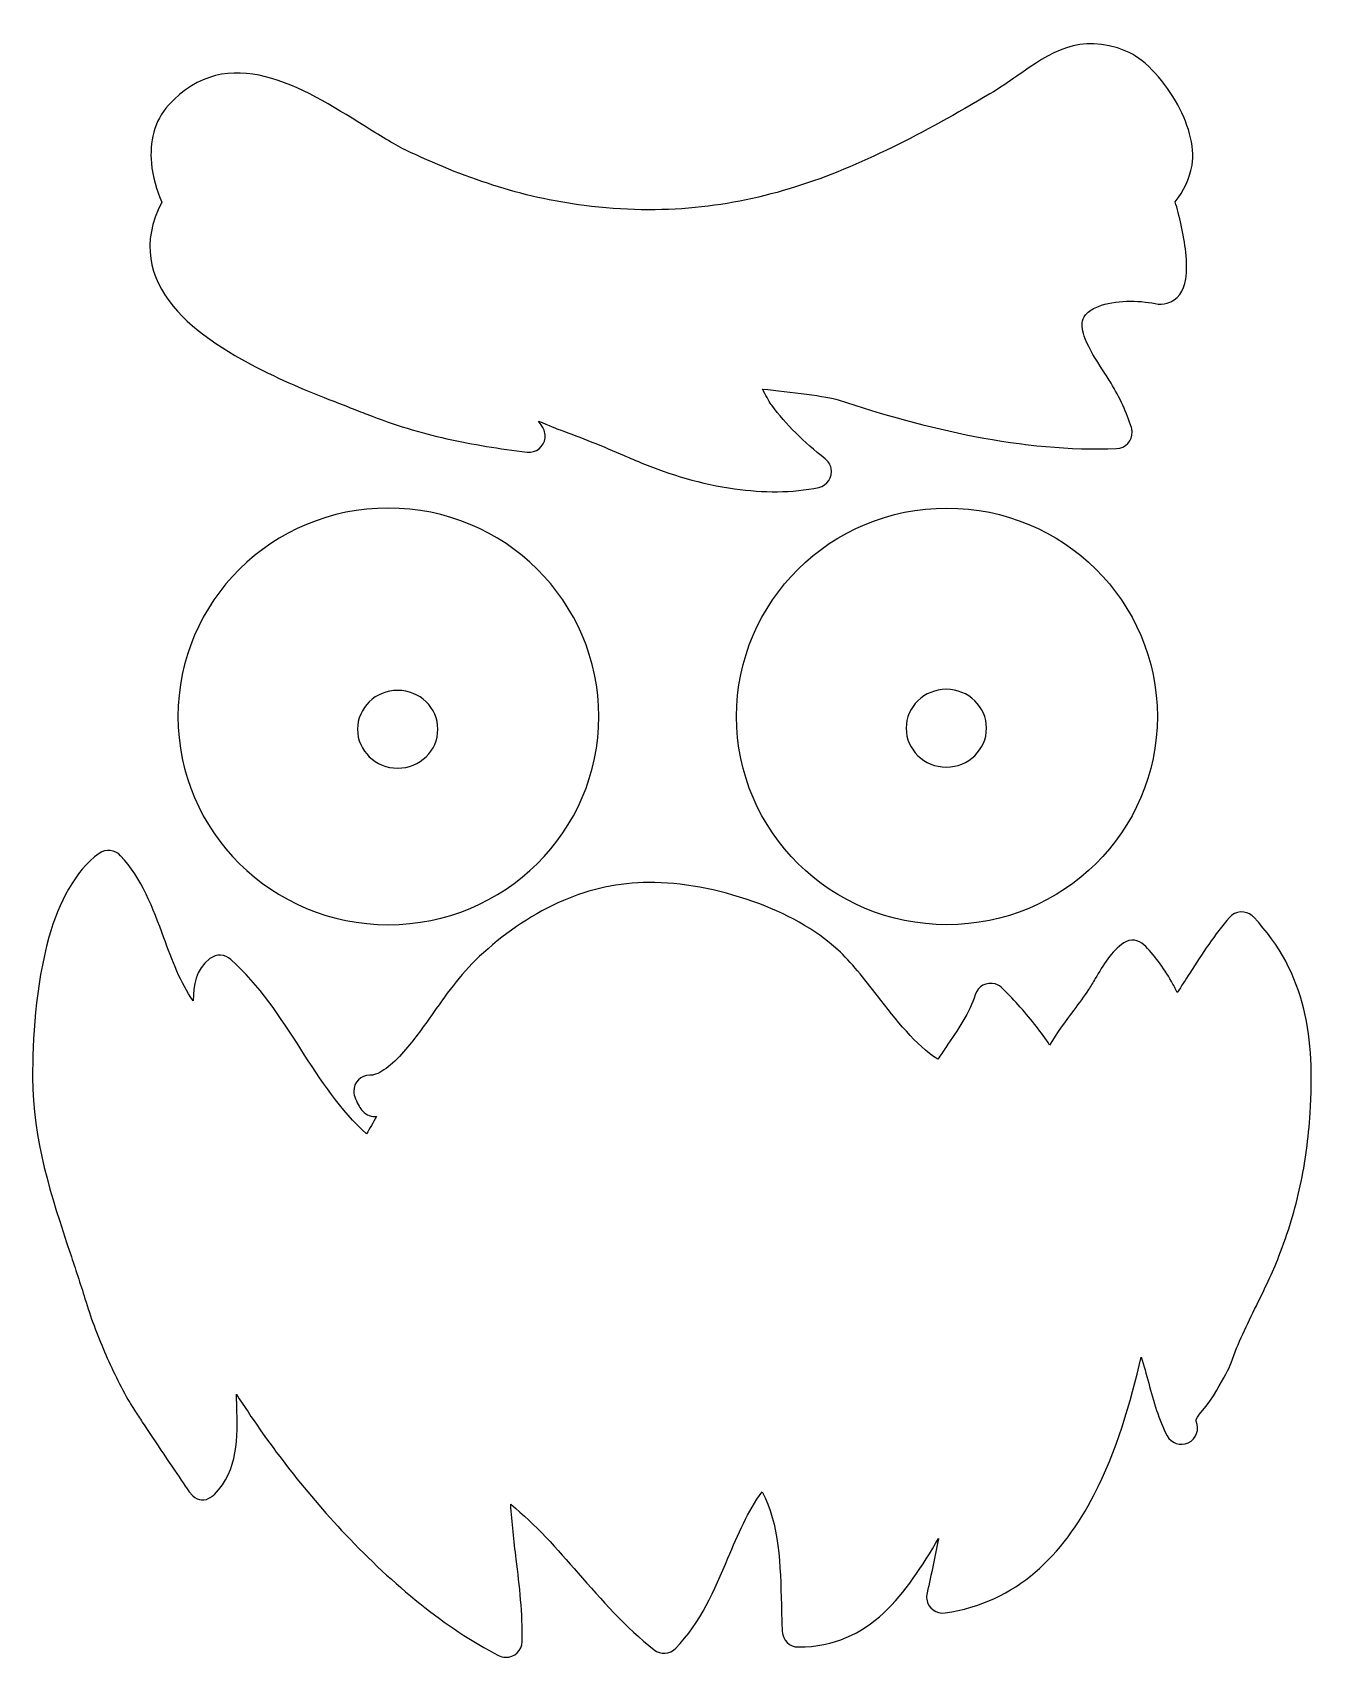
# Model space of a CAD drawing. Header units: centimetres. Extents: x -11.98 to -8.03, y -13.43 to -8.41.
import ezdxf

# ---------------------------------------------------------------- set-up
doc = ezdxf.new("R2010")
doc.units = ezdxf.units.CM
doc.header["$MEASUREMENT"] = 0
doc.layers.add('Layer 1', color=7, linetype='Continuous')

msp = doc.modelspace()

# ---------------------------------------------------------------- linework, layer by layer
at = {"layer": 'Layer 1', "color": 5}
for points, knots in [([(-8.45017, -8.9333), (-8.4388, -8.9717), (-8.42364, -9.03428), (-8.41783, -9.08853), (-8.41783, -9.08853), (-8.4146, -9.11863), (-8.41396, -9.1476), (-8.41779, -9.17123), (-8.41779, -9.17123), (-8.424, -9.20936), (-8.44161, -9.23701), (-8.47566, -9.2465), (-8.47566, -9.2465), (-8.48709, -9.24969), (-8.49932, -9.25012), (-8.51239, -9.24741), (-8.51239, -9.24741), (-8.51239, -9.24741), (-8.51238, -9.24737), (-8.51238, -9.24737), (-8.51238, -9.24737), (-8.56481, -9.23654), (-8.63622, -9.236), (-8.6877, -9.25579), (-8.6877, -9.25579), (-8.70172, -9.26118), (-8.7138, -9.2681), (-8.72265, -9.27671), (-8.72265, -9.27671), (-8.72956, -9.28343), (-8.73442, -9.29146), (-8.73637, -9.30089), (-8.73637, -9.30089), (-8.73926, -9.31488), (-8.73711, -9.33303), (-8.72824, -9.3561), (-8.72824, -9.3561), (-8.71601, -9.38793), (-8.69505, -9.42027), (-8.67442, -9.45213), (-8.67442, -9.45213), (-8.66484, -9.46691), (-8.65532, -9.48161), (-8.64852, -9.49287), (-8.64852, -9.49287), (-8.6357, -9.51406), (-8.6234, -9.53713), (-8.61219, -9.56155), (-8.61219, -9.56155), (-8.60164, -9.58452), (-8.59252, -9.60772), (-8.5854, -9.63055), (-8.5854, -9.63055), (-8.5854, -9.63055), (-8.58547, -9.63057), (-8.58547, -9.63057), (-8.58547, -9.63057), (-8.58418, -9.63471), (-8.58342, -9.63909), (-8.58326, -9.64363), (-8.58326, -9.64363), (-8.58229, -9.67113), (-8.6038, -9.69422), (-8.6313, -9.69519), (-8.6313, -9.69519), (-8.77598, -9.70065), (-8.92358, -9.6855), (-9.06893, -9.65765), (-9.06893, -9.65765), (-9.21277, -9.63009), (-9.35532, -9.58979), (-9.49098, -9.5447), (-9.49098, -9.5447), (-9.52377, -9.53381), (-9.64185, -9.52002), (-9.72517, -9.51126), (-9.72517, -9.51126), (-9.71576, -9.52998), (-9.70609, -9.54775), (-9.69826, -9.55903), (-9.69826, -9.55903), (-9.69826, -9.55903), (-9.69668, -9.56107), (-9.69668, -9.56107), (-9.69668, -9.56107), (-9.67442, -9.59153), (-9.64982, -9.61997), (-9.62267, -9.64709), (-9.62267, -9.64709), (-9.59547, -9.67426), (-9.56504, -9.70067), (-9.53126, -9.72693), (-9.53126, -9.72693), (-9.53126, -9.72693), (-9.53129, -9.72697), (-9.53129, -9.72697), (-9.53129, -9.72697), (-9.5223, -9.73395), (-9.51563, -9.74403), (-9.51309, -9.75603), (-9.51309, -9.75603), (-9.50738, -9.78299), (-9.52461, -9.8095), (-9.55157, -9.81521), (-9.55157, -9.81521), (-9.63313, -9.83256), (-9.72288, -9.8318), (-9.81114, -9.81945), (-9.81114, -9.81945), (-9.91305, -9.80518), (-10.0138, -9.77522), (-10.0976, -9.73997), (-10.0976, -9.73997), (-10.1285, -9.72698), (-10.14051, -9.72184), (-10.15249, -9.71673), (-10.15249, -9.71673), (-10.21885, -9.68839), (-10.28526, -9.66002), (-10.35053, -9.63742), (-10.35053, -9.63742), (-10.35879, -9.63456), (-10.38493, -9.62383), (-10.41737, -9.61012), (-10.41737, -9.61012), (-10.41351, -9.61542), (-10.40976, -9.62091), (-10.40617, -9.62662), (-10.40617, -9.62662), (-10.39887, -9.63649), (-10.39516, -9.64904), (-10.39671, -9.66219), (-10.39671, -9.66219), (-10.39994, -9.68958), (-10.42479, -9.70917), (-10.45218, -9.70594), (-10.45218, -9.70594), (-10.53703, -9.69563), (-10.61845, -9.68308), (-10.70039, -9.66468), (-10.70039, -9.66468), (-10.7819, -9.64638), (-10.86296, -9.6223), (-10.94699, -9.58888), (-10.94699, -9.58888), (-10.96224, -9.58283), (-10.98391, -9.57447), (-11.00678, -9.56565), (-11.00678, -9.56565), (-11.08073, -9.53715), (-11.16799, -9.50353), (-11.25171, -9.4623), (-11.25171, -9.4623), (-11.36184, -9.40809), (-11.47546, -9.34092), (-11.5457, -9.25495), (-11.5457, -9.25495), (-11.61865, -9.16566), (-11.64565, -9.05995), (-11.58069, -8.93407), (-11.58069, -8.93407), (-11.59713, -8.89665), (-11.60894, -8.85498), (-11.61272, -8.8138), (-11.61272, -8.8138), (-11.6187, -8.74867), (-11.60517, -8.6837), (-11.56014, -8.63446), (-11.56014, -8.63446), (-11.37652, -8.43376), (-11.14484, -8.5792), (-10.95695, -8.69716), (-10.95695, -8.69716), (-10.90969, -8.72683), (-10.86549, -8.75458), (-10.82875, -8.77219), (-10.82875, -8.77219), (-10.73908, -8.81518), (-10.64934, -8.85213), (-10.5577, -8.88133), (-10.5577, -8.88133), (-10.46645, -8.91042), (-10.37303, -8.93197), (-10.27556, -8.94432), (-10.27556, -8.94432), (-10.03301, -8.97505), (-9.82334, -8.9498), (-9.62357, -8.88694), (-9.62357, -8.88694), (-9.42209, -8.82355), (-9.22935, -8.72141), (-9.02289, -8.59958), (-9.02289, -8.59958), (-8.99228, -8.58152), (-8.96527, -8.56262), (-8.93941, -8.54452), (-8.93941, -8.54452), (-8.83558, -8.47183), (-8.74689, -8.40978), (-8.60237, -8.46699), (-8.60237, -8.46699), (-8.5509, -8.48736), (-8.49061, -8.55013), (-8.44939, -8.62112), (-8.44939, -8.62112), (-8.41176, -8.68593), (-8.38806, -8.76039), (-8.39832, -8.82011), (-8.39832, -8.82011), (-8.40557, -8.86232), (-8.42448, -8.89989), (-8.45017, -8.9333)], [0, 0, 0, 0, 0.0185185, 0.0185185, 0.0185185, 0.0185185, 0.037037, 0.037037, 0.037037, 0.037037, 0.0555556, 0.0555556, 0.0555556, 0.0555556, 0.0740741, 0.0740741, 0.0740741, 0.0740741, 0.0925926, 0.0925926, 0.0925926, 0.0925926, 0.1111111, 0.1111111, 0.1111111, 0.1111111, 0.1296296, 0.1296296, 0.1296296, 0.1296296, 0.1481481, 0.1481481, 0.1481481, 0.1481481, 0.1666667, 0.1666667, 0.1666667, 0.1666667, 0.1851852, 0.1851852, 0.1851852, 0.1851852, 0.2037037, 0.2037037, 0.2037037, 0.2037037, 0.2222222, 0.2222222, 0.2222222, 0.2222222, 0.2407407, 0.2407407, 0.2407407, 0.2407407, 0.2592593, 0.2592593, 0.2592593, 0.2592593, 0.2777778, 0.2777778, 0.2777778, 0.2777778, 0.2962963, 0.2962963, 0.2962963, 0.2962963, 0.3148148, 0.3148148, 0.3148148, 0.3148148, 0.3333333, 0.3333333, 0.3333333, 0.3333333, 0.3518519, 0.3518519, 0.3518519, 0.3518519, 0.3703704, 0.3703704, 0.3703704, 0.3703704, 0.3888889, 0.3888889, 0.3888889, 0.3888889, 0.4074074, 0.4074074, 0.4074074, 0.4074074, 0.4259259, 0.4259259, 0.4259259, 0.4259259, 0.4444444, 0.4444444, 0.4444444, 0.4444444, 0.462963, 0.462963, 0.462963, 0.462963, 0.4814815, 0.4814815, 0.4814815, 0.4814815, 0.5, 0.5, 0.5, 0.5, 0.5185185, 0.5185185, 0.5185185, 0.5185185, 0.537037, 0.537037, 0.537037, 0.537037, 0.5555556, 0.5555556, 0.5555556, 0.5555556, 0.5740741, 0.5740741, 0.5740741, 0.5740741, 0.5925926, 0.5925926, 0.5925926, 0.5925926, 0.6111111, 0.6111111, 0.6111111, 0.6111111, 0.6296296, 0.6296296, 0.6296296, 0.6296296, 0.6481481, 0.6481481, 0.6481481, 0.6481481, 0.6666667, 0.6666667, 0.6666667, 0.6666667, 0.6851852, 0.6851852, 0.6851852, 0.6851852, 0.7037037, 0.7037037, 0.7037037, 0.7037037, 0.7222222, 0.7222222, 0.7222222, 0.7222222, 0.7407407, 0.7407407, 0.7407407, 0.7407407, 0.7592593, 0.7592593, 0.7592593, 0.7592593, 0.7777778, 0.7777778, 0.7777778, 0.7777778, 0.7962963, 0.7962963, 0.7962963, 0.7962963, 0.8148148, 0.8148148, 0.8148148, 0.8148148, 0.8333333, 0.8333333, 0.8333333, 0.8333333, 0.8518519, 0.8518519, 0.8518519, 0.8518519, 0.8703704, 0.8703704, 0.8703704, 0.8703704, 0.8888889, 0.8888889, 0.8888889, 0.8888889, 0.9074074, 0.9074074, 0.9074074, 0.9074074, 0.9259259, 0.9259259, 0.9259259, 0.9259259, 0.9444444, 0.9444444, 0.9444444, 0.9444444, 0.962963, 0.962963, 0.962963, 0.962963, 1, 1, 1, 1]), ([(-10.8808, -9.87907), (-10.52182, -9.87907), (-10.2308, -10.16722), (-10.2308, -10.52267), (-10.2308, -10.52267), (-10.2308, -10.87812), (-10.52182, -11.16627), (-10.8808, -11.16627), (-10.8808, -11.16627), (-11.23978, -11.16627), (-11.5308, -10.87812), (-11.5308, -10.52267), (-11.5308, -10.52267), (-11.5308, -10.16722), (-11.23978, -9.87907), (-10.8808, -9.87907)], [0, 0, 0, 0, 0.2, 0.2, 0.2, 0.2, 0.4, 0.4, 0.4, 0.4, 0.6, 0.6, 0.6, 0.6, 1, 1, 1, 1]), ([(-9.15531, -9.87907), (-9.51429, -9.87907), (-9.80531, -10.16722), (-9.80531, -10.52267), (-9.80531, -10.52267), (-9.80531, -10.87812), (-9.51429, -11.16627), (-9.15531, -11.16627), (-9.15531, -11.16627), (-8.79633, -11.16627), (-8.50531, -10.87812), (-8.50531, -10.52267), (-8.50531, -10.52267), (-8.50531, -10.16722), (-8.79633, -9.87907), (-9.15531, -9.87907)], [0, 0, 0, 0, 0.2, 0.2, 0.2, 0.2, 0.4, 0.4, 0.4, 0.4, 0.6, 0.6, 0.6, 0.6, 1, 1, 1, 1]), ([(-10.852, -10.44215), (-10.78347, -10.44215), (-10.72792, -10.49597), (-10.72792, -10.56235), (-10.72792, -10.56235), (-10.72792, -10.62873), (-10.78347, -10.68255), (-10.852, -10.68255), (-10.852, -10.68255), (-10.92053, -10.68255), (-10.97608, -10.62873), (-10.97608, -10.56235), (-10.97608, -10.56235), (-10.97608, -10.49597), (-10.92053, -10.44215), (-10.852, -10.44215)], [0, 0, 0, 0, 0.2, 0.2, 0.2, 0.2, 0.4, 0.4, 0.4, 0.4, 0.6, 0.6, 0.6, 0.6, 1, 1, 1, 1]), ([(-9.15732, -10.43887), (-9.08879, -10.43887), (-9.03324, -10.49268), (-9.03324, -10.55906), (-9.03324, -10.55906), (-9.03324, -10.62545), (-9.08879, -10.67926), (-9.15732, -10.67926), (-9.15732, -10.67926), (-9.22585, -10.67926), (-9.2814, -10.62545), (-9.2814, -10.55906), (-9.2814, -10.55906), (-9.2814, -10.49268), (-9.22585, -10.43887), (-9.15732, -10.43887)], [0, 0, 0, 0, 0.2, 0.2, 0.2, 0.2, 0.4, 0.4, 0.4, 0.4, 0.6, 0.6, 0.6, 0.6, 1, 1, 1, 1]), ([(-11.64078, -12.70328), (-11.64876, -12.69122), (-11.65695, -12.67873), (-11.66522, -12.66596), (-11.66522, -12.66596), (-11.67264, -12.65452), (-11.67779, -12.64637), (-11.67978, -12.64281), (-11.67978, -12.64281), (-11.70865, -12.5915), (-11.73475, -12.53891), (-11.75784, -12.48529), (-11.75784, -12.48529), (-11.78052, -12.43262), (-11.80061, -12.37811), (-11.81789, -12.32193), (-11.81789, -12.32193), (-11.83229, -12.2751), (-11.8476, -12.22919), (-11.86287, -12.18341), (-11.86287, -12.18341), (-11.86287, -12.18341), (-11.8636, -12.18102), (-11.8636, -12.18102), (-11.8636, -12.18102), (-11.92209, -12.00555), (-11.98, -11.8311), (-11.97992, -11.63775), (-11.97992, -11.63775), (-11.97987, -11.52847), (-11.97157, -11.35418), (-11.92908, -11.20463), (-11.92908, -11.20463), (-11.89862, -11.09743), (-11.85026, -11.00162), (-11.7745, -10.94614), (-11.7745, -10.94614), (-11.75363, -10.93084), (-11.72479, -10.93417), (-11.70788, -10.95306), (-11.70788, -10.95306), (-11.64153, -11.02352), (-11.6081, -11.11476), (-11.57453, -11.20647), (-11.57453, -11.20647), (-11.57453, -11.20647), (-11.57447, -11.20645), (-11.57447, -11.20645), (-11.57447, -11.20645), (-11.54897, -11.2761), (-11.52335, -11.34607), (-11.48329, -11.40124), (-11.48329, -11.40124), (-11.48249, -11.35324), (-11.47726, -11.30647), (-11.43212, -11.27099), (-11.43212, -11.27099), (-11.41253, -11.25559), (-11.385, -11.25718), (-11.3673, -11.27363), (-11.3673, -11.27363), (-11.2789, -11.35252), (-11.21499, -11.4517), (-11.15092, -11.55111), (-11.15092, -11.55111), (-11.08994, -11.64573), (-11.02878, -11.74063), (-10.94784, -11.81233), (-10.94784, -11.81233), (-10.94324, -11.80432), (-10.93827, -11.79557), (-10.93309, -11.78644), (-10.93309, -11.78644), (-10.92799, -11.77746), (-10.92271, -11.76816), (-10.9173, -11.75874), (-10.9173, -11.75874), (-10.93279, -11.7609), (-10.94745, -11.7554), (-10.96115, -11.74086), (-10.96115, -11.74086), (-10.96756, -11.73406), (-10.97467, -11.72227), (-10.98236, -11.70372), (-10.98236, -11.70372), (-10.98592, -11.69685), (-10.98793, -11.68904), (-10.98793, -11.68077), (-10.98793, -11.68077), (-10.98793, -11.65316), (-10.96554, -11.63077), (-10.93793, -11.63077), (-10.93793, -11.63077), (-10.93793, -11.63077), (-10.92905, -11.63071), (-10.92905, -11.63071), (-10.92905, -11.63071), (-10.92905, -11.63071), (-10.92663, -11.63027), (-10.92663, -11.63027), (-10.92663, -11.63027), (-10.90951, -11.62569), (-10.89207, -11.61448), (-10.87554, -11.60061), (-10.87554, -11.60061), (-10.85556, -11.58384), (-10.83706, -11.56309), (-10.82133, -11.54428), (-10.82133, -11.54428), (-10.79218, -11.50946), (-10.76658, -11.47324), (-10.74124, -11.43736), (-10.74124, -11.43736), (-10.69632, -11.37376), (-10.65206, -11.3111), (-10.58702, -11.25277), (-10.58702, -11.25277), (-10.51291, -11.18631), (-10.4302, -11.1301), (-10.34007, -11.09155), (-10.34007, -11.09155), (-10.25796, -11.05644), (-10.16958, -11.03591), (-10.0758, -11.03553), (-10.0758, -11.03553), (-9.97768, -11.03512), (-9.86241, -11.05614), (-9.75548, -11.09412), (-9.75548, -11.09412), (-9.65485, -11.12986), (-9.56032, -11.18095), (-9.49228, -11.24382), (-9.49228, -11.24382), (-9.45113, -11.28185), (-9.41151, -11.33273), (-9.37018, -11.3858), (-9.37018, -11.3858), (-9.31249, -11.45988), (-9.25111, -11.53869), (-9.18401, -11.58185), (-9.18401, -11.58185), (-9.17585, -11.56963), (-9.16756, -11.55757), (-9.15922, -11.54544), (-9.15922, -11.54544), (-9.12239, -11.49188), (-9.08433, -11.43653), (-9.06822, -11.38286), (-9.06822, -11.38286), (-9.06035, -11.35644), (-9.03253, -11.3414), (-9.00611, -11.34927), (-9.00611, -11.34927), (-8.9969, -11.35201), (-8.98907, -11.35718), (-8.98312, -11.36387), (-8.98312, -11.36387), (-8.94543, -11.40185), (-8.91086, -11.43998), (-8.87922, -11.48074), (-8.87922, -11.48074), (-8.86488, -11.49921), (-8.85118, -11.51818), (-8.83812, -11.53784), (-8.83812, -11.53784), (-8.81605, -11.50054), (-8.78944, -11.46479), (-8.76385, -11.43043), (-8.76385, -11.43043), (-8.74759, -11.40858), (-8.73176, -11.38733), (-8.71804, -11.36664), (-8.71804, -11.36664), (-8.71075, -11.35565), (-8.70406, -11.34425), (-8.69714, -11.33245), (-8.69714, -11.33245), (-8.67343, -11.292), (-8.64743, -11.24769), (-8.60887, -11.22233), (-8.60887, -11.22233), (-8.58899, -11.20927), (-8.56318, -11.21229), (-8.54681, -11.22824), (-8.54681, -11.22824), (-8.54681, -11.22824), (-8.54676, -11.22819), (-8.54676, -11.22819), (-8.54676, -11.22819), (-8.5168, -11.25743), (-8.4866, -11.29851), (-8.46204, -11.34171), (-8.46204, -11.34171), (-8.45571, -11.35283), (-8.44971, -11.36418), (-8.44415, -11.37558), (-8.44415, -11.37558), (-8.43117, -11.35605), (-8.41832, -11.33603), (-8.40548, -11.31602), (-8.40548, -11.31602), (-8.36691, -11.25593), (-8.32843, -11.19597), (-8.28254, -11.14358), (-8.28254, -11.14358), (-8.26442, -11.12287), (-8.23294, -11.12077), (-8.21223, -11.13889), (-8.21223, -11.13889), (-8.211, -11.13996), (-8.20984, -11.14108), (-8.20875, -11.14225), (-8.20875, -11.14225), (-8.20875, -11.14225), (-8.20871, -11.14221), (-8.20871, -11.14221), (-8.20871, -11.14221), (-8.12569, -11.23044), (-8.078, -11.32457), (-8.05297, -11.4268), (-8.05297, -11.4268), (-8.02855, -11.52659), (-8.02626, -11.63262), (-8.0337, -11.7479), (-8.0337, -11.7479), (-8.03877, -11.82658), (-8.04841, -11.90036), (-8.06395, -11.9728), (-8.06395, -11.9728), (-8.07957, -12.04559), (-8.10113, -12.11704), (-8.12996, -12.19071), (-8.12996, -12.19071), (-8.15013, -12.24225), (-8.17491, -12.29272), (-8.19967, -12.34316), (-8.19967, -12.34316), (-8.22828, -12.40144), (-8.25691, -12.45973), (-8.27758, -12.51949), (-8.27758, -12.51949), (-8.28357, -12.53684), (-8.30135, -12.56853), (-8.32147, -12.60438), (-8.32147, -12.60438), (-8.34858, -12.65269), (-8.39081, -12.69014), (-8.38598, -12.70042), (-8.38598, -12.70042), (-8.37434, -12.72533), (-8.3851, -12.75499), (-8.41001, -12.76663), (-8.41001, -12.76663), (-8.43407, -12.77787), (-8.46256, -12.76822), (-8.47497, -12.7451), (-8.47497, -12.7451), (-8.47497, -12.7451), (-8.47505, -12.74514), (-8.47505, -12.74514), (-8.47505, -12.74514), (-8.50178, -12.69554), (-8.51692, -12.63945), (-8.53227, -12.58252), (-8.53227, -12.58252), (-8.53957, -12.55543), (-8.54695, -12.52811), (-8.55559, -12.502), (-8.55559, -12.502), (-8.58785, -12.64207), (-8.63171, -12.79395), (-8.70044, -12.92695), (-8.70044, -12.92695), (-8.79605, -13.11198), (-8.93851, -13.25995), (-9.16135, -13.29256), (-9.16135, -13.29256), (-9.18863, -13.29655), (-9.214, -13.27766), (-9.21799, -13.25038), (-9.21799, -13.25038), (-9.21899, -13.24354), (-9.21855, -13.23682), (-9.2169, -13.23052), (-9.2169, -13.23052), (-9.203, -13.17122), (-9.19211, -13.11711), (-9.18124, -13.06301), (-9.18124, -13.06301), (-9.18124, -13.06301), (-9.18115, -13.06255), (-9.18115, -13.06255), (-9.18115, -13.06255), (-9.28131, -13.23002), (-9.39019, -13.39722), (-9.61444, -13.3976), (-9.61444, -13.3976), (-9.64116, -13.3976), (-9.66296, -13.37655), (-9.66419, -13.35014), (-9.66419, -13.35014), (-9.66419, -13.35014), (-9.66424, -13.35014), (-9.66424, -13.35014), (-9.66424, -13.35014), (-9.66546, -13.32489), (-9.66617, -13.29624), (-9.66687, -13.26693), (-9.66687, -13.26693), (-9.66977, -13.14753), (-9.67299, -13.01624), (-9.72624, -12.91804), (-9.72624, -12.91804), (-9.77063, -12.97799), (-9.80117, -13.05046), (-9.83175, -13.12306), (-9.83175, -13.12306), (-9.87349, -13.22215), (-9.91535, -13.32151), (-9.9933, -13.40173), (-9.9933, -13.40173), (-10.01126, -13.42019), (-10.04006, -13.42175), (-10.05986, -13.40616), (-10.05986, -13.40616), (-10.05986, -13.40616), (-10.0599, -13.40622), (-10.0599, -13.40622), (-10.0599, -13.40622), (-10.14919, -13.33608), (-10.22184, -13.25289), (-10.29452, -13.16965), (-10.29452, -13.16965), (-10.35996, -13.0947), (-10.42547, -13.0197), (-10.50261, -12.95654), (-10.50261, -12.95654), (-10.49969, -13.0129), (-10.49281, -13.06964), (-10.48593, -13.12632), (-10.48593, -13.12632), (-10.47579, -13.2098), (-10.46566, -13.2932), (-10.46761, -13.38075), (-10.46761, -13.38075), (-10.46815, -13.40825), (-10.49089, -13.43011), (-10.51839, -13.42957), (-10.51839, -13.42957), (-10.52626, -13.42942), (-10.53368, -13.42744), (-10.54023, -13.42405), (-10.54023, -13.42405), (-10.54023, -13.42405), (-10.54026, -13.42411), (-10.54026, -13.42411), (-10.54026, -13.42411), (-10.70388, -13.33991), (-10.86695, -13.2047), (-11.01303, -13.05025), (-11.01303, -13.05025), (-11.14218, -12.9137), (-11.25829, -12.76184), (-11.34981, -12.61695), (-11.34981, -12.61695), (-11.34965, -12.62848), (-11.34934, -12.64009), (-11.34903, -12.6517), (-11.34903, -12.6517), (-11.34638, -12.75136), (-11.34376, -12.85043), (-11.41803, -12.92623), (-11.41803, -12.92623), (-11.42076, -12.92901), (-11.42372, -12.93139), (-11.42688, -12.93339), (-11.42688, -12.93339), (-11.44903, -12.94859), (-11.46746, -12.94621), (-11.48458, -12.93032), (-11.48458, -12.93032), (-11.48595, -12.92923), (-11.48727, -12.92807), (-11.48854, -12.92682), (-11.48854, -12.92682), (-11.49135, -12.92406), (-11.49376, -12.92105), (-11.49577, -12.91786), (-11.49577, -12.91786), (-11.49722, -12.91598), (-11.49866, -12.91401), (-11.50009, -12.91194), (-11.50009, -12.91194), (-11.5059, -12.90357), (-11.5109, -12.89632), (-11.51474, -12.89069), (-11.51474, -12.89069), (-11.54476, -12.84671), (-11.60233, -12.76136), (-11.64078, -12.70328)], [0, 0, 0, 0, 0.009901, 0.009901, 0.009901, 0.009901, 0.019802, 0.019802, 0.019802, 0.019802, 0.029703, 0.029703, 0.029703, 0.029703, 0.039604, 0.039604, 0.039604, 0.039604, 0.049505, 0.049505, 0.049505, 0.049505, 0.0594059, 0.0594059, 0.0594059, 0.0594059, 0.0693069, 0.0693069, 0.0693069, 0.0693069, 0.0792079, 0.0792079, 0.0792079, 0.0792079, 0.0891089, 0.0891089, 0.0891089, 0.0891089, 0.0990099, 0.0990099, 0.0990099, 0.0990099, 0.1089109, 0.1089109, 0.1089109, 0.1089109, 0.1188119, 0.1188119, 0.1188119, 0.1188119, 0.1287129, 0.1287129, 0.1287129, 0.1287129, 0.1386139, 0.1386139, 0.1386139, 0.1386139, 0.1485149, 0.1485149, 0.1485149, 0.1485149, 0.1584158, 0.1584158, 0.1584158, 0.1584158, 0.1683168, 0.1683168, 0.1683168, 0.1683168, 0.1782178, 0.1782178, 0.1782178, 0.1782178, 0.1881188, 0.1881188, 0.1881188, 0.1881188, 0.1980198, 0.1980198, 0.1980198, 0.1980198, 0.2079208, 0.2079208, 0.2079208, 0.2079208, 0.2178218, 0.2178218, 0.2178218, 0.2178218, 0.2277228, 0.2277228, 0.2277228, 0.2277228, 0.2376238, 0.2376238, 0.2376238, 0.2376238, 0.2475248, 0.2475248, 0.2475248, 0.2475248, 0.2574257, 0.2574257, 0.2574257, 0.2574257, 0.2673267, 0.2673267, 0.2673267, 0.2673267, 0.2772277, 0.2772277, 0.2772277, 0.2772277, 0.2871287, 0.2871287, 0.2871287, 0.2871287, 0.2970297, 0.2970297, 0.2970297, 0.2970297, 0.3069307, 0.3069307, 0.3069307, 0.3069307, 0.3168317, 0.3168317, 0.3168317, 0.3168317, 0.3267327, 0.3267327, 0.3267327, 0.3267327, 0.3366337, 0.3366337, 0.3366337, 0.3366337, 0.3465347, 0.3465347, 0.3465347, 0.3465347, 0.3564356, 0.3564356, 0.3564356, 0.3564356, 0.3663366, 0.3663366, 0.3663366, 0.3663366, 0.3762376, 0.3762376, 0.3762376, 0.3762376, 0.3861386, 0.3861386, 0.3861386, 0.3861386, 0.3960396, 0.3960396, 0.3960396, 0.3960396, 0.4059406, 0.4059406, 0.4059406, 0.4059406, 0.4158416, 0.4158416, 0.4158416, 0.4158416, 0.4257426, 0.4257426, 0.4257426, 0.4257426, 0.4356436, 0.4356436, 0.4356436, 0.4356436, 0.4455446, 0.4455446, 0.4455446, 0.4455446, 0.4554455, 0.4554455, 0.4554455, 0.4554455, 0.4653465, 0.4653465, 0.4653465, 0.4653465, 0.4752475, 0.4752475, 0.4752475, 0.4752475, 0.4851485, 0.4851485, 0.4851485, 0.4851485, 0.4950495, 0.4950495, 0.4950495, 0.4950495, 0.5049505, 0.5049505, 0.5049505, 0.5049505, 0.5148515, 0.5148515, 0.5148515, 0.5148515, 0.5247525, 0.5247525, 0.5247525, 0.5247525, 0.5346535, 0.5346535, 0.5346535, 0.5346535, 0.5445545, 0.5445545, 0.5445545, 0.5445545, 0.5544554, 0.5544554, 0.5544554, 0.5544554, 0.5643564, 0.5643564, 0.5643564, 0.5643564, 0.5742574, 0.5742574, 0.5742574, 0.5742574, 0.5841584, 0.5841584, 0.5841584, 0.5841584, 0.5940594, 0.5940594, 0.5940594, 0.5940594, 0.6039604, 0.6039604, 0.6039604, 0.6039604, 0.6138614, 0.6138614, 0.6138614, 0.6138614, 0.6237624, 0.6237624, 0.6237624, 0.6237624, 0.6336634, 0.6336634, 0.6336634, 0.6336634, 0.6435644, 0.6435644, 0.6435644, 0.6435644, 0.6534653, 0.6534653, 0.6534653, 0.6534653, 0.6633663, 0.6633663, 0.6633663, 0.6633663, 0.6732673, 0.6732673, 0.6732673, 0.6732673, 0.6831683, 0.6831683, 0.6831683, 0.6831683, 0.6930693, 0.6930693, 0.6930693, 0.6930693, 0.7029703, 0.7029703, 0.7029703, 0.7029703, 0.7128713, 0.7128713, 0.7128713, 0.7128713, 0.7227723, 0.7227723, 0.7227723, 0.7227723, 0.7326733, 0.7326733, 0.7326733, 0.7326733, 0.7425743, 0.7425743, 0.7425743, 0.7425743, 0.7524752, 0.7524752, 0.7524752, 0.7524752, 0.7623762, 0.7623762, 0.7623762, 0.7623762, 0.7722772, 0.7722772, 0.7722772, 0.7722772, 0.7821782, 0.7821782, 0.7821782, 0.7821782, 0.7920792, 0.7920792, 0.7920792, 0.7920792, 0.8019802, 0.8019802, 0.8019802, 0.8019802, 0.8118812, 0.8118812, 0.8118812, 0.8118812, 0.8217822, 0.8217822, 0.8217822, 0.8217822, 0.8316832, 0.8316832, 0.8316832, 0.8316832, 0.8415842, 0.8415842, 0.8415842, 0.8415842, 0.8514851, 0.8514851, 0.8514851, 0.8514851, 0.8613861, 0.8613861, 0.8613861, 0.8613861, 0.8712871, 0.8712871, 0.8712871, 0.8712871, 0.8811881, 0.8811881, 0.8811881, 0.8811881, 0.8910891, 0.8910891, 0.8910891, 0.8910891, 0.9009901, 0.9009901, 0.9009901, 0.9009901, 0.9108911, 0.9108911, 0.9108911, 0.9108911, 0.9207921, 0.9207921, 0.9207921, 0.9207921, 0.9306931, 0.9306931, 0.9306931, 0.9306931, 0.9405941, 0.9405941, 0.9405941, 0.9405941, 0.950495, 0.950495, 0.950495, 0.950495, 0.960396, 0.960396, 0.960396, 0.960396, 0.970297, 0.970297, 0.970297, 0.970297, 0.980198, 0.980198, 0.980198, 0.980198, 1, 1, 1, 1])]:
    msp.add_open_spline(points, degree=3, knots=knots, dxfattribs=at)

doc.saveas('drawing.dxf')
